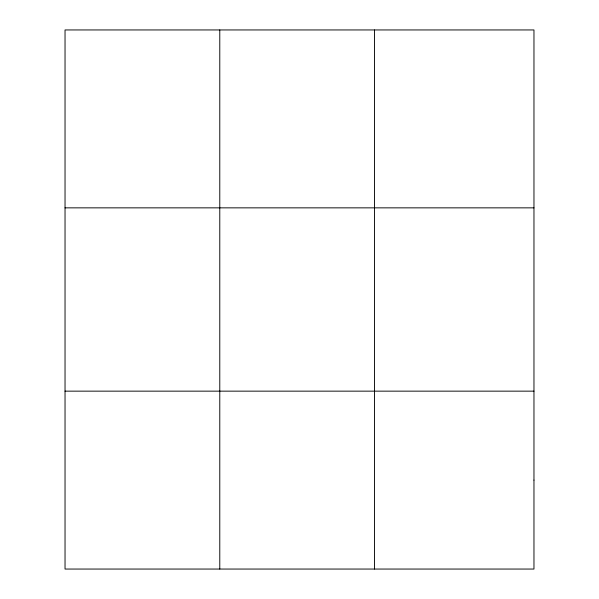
<?xml version="1.0" encoding="UTF-8"?>
<svg xmlns="http://www.w3.org/2000/svg" width="599" height="599" viewBox="0 0 599 599"><rect width="100%" height="100%" fill="white"/><g stroke="black" fill="none" stroke-linecap="round" stroke-linejoin="round"><path stroke-width="0.9" d="M219.781 29.95L219.781 569.05M374.532 29.95L374.532 569.05M65.036 207.853L533.964 207.853M65.036 391.147L533.964 391.147M533.964 480.099L533.964 569.05L65.036 569.05L65.036 29.95L533.964 29.95L533.964 480.099"/></g></svg>
